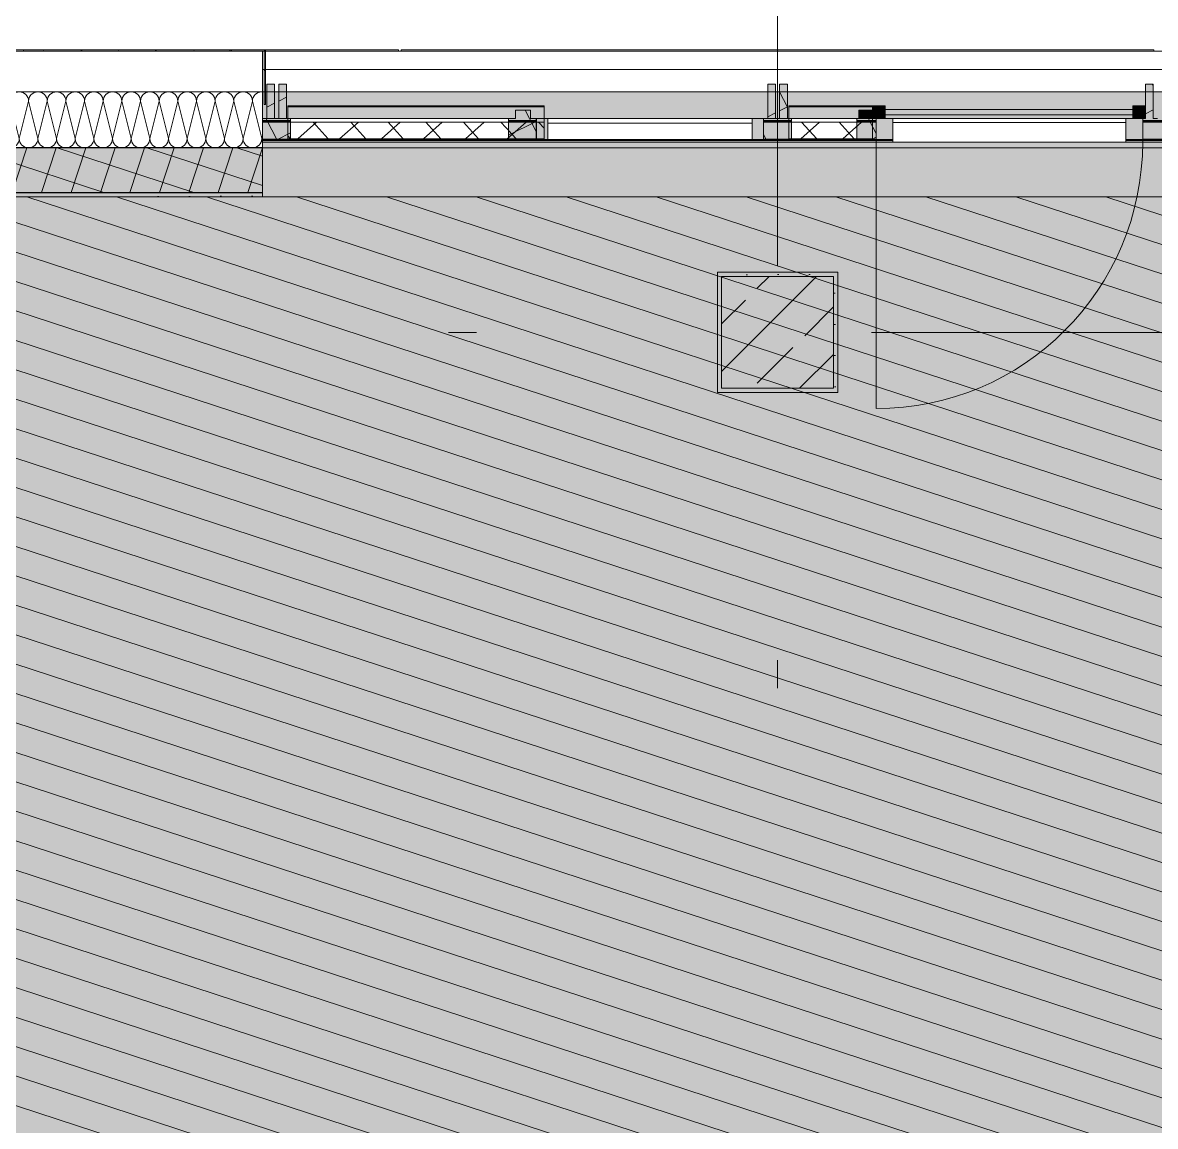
# Model space of a CAD drawing. Header units: metres. Extents: x 101 to 346, y 66 to 213.
# Drawn here: x 113.858 to 117.905, y 96.638 to 100.584 of the extents above; entities that cross this region are included whole.
import ezdxf

# ---------------------------------------------------------------- set-up
doc = ezdxf.new("R2010")
doc.units = ezdxf.units.M
doc.header["$MEASUREMENT"] = 0
for name, pattern in [('Punktlinie', [0.0035, 0, -0.0035]), ('Strichlinie', [0.004, 0.003, -0.001]), ('Strichlinie_ eng', [0.0023, 0.0015, -0.0008]), ('Strichpunktlinie', [0.006703, 0.003528, -0.001764, 0, -0.001411]), ('Wipeout_Contour', [1, 0, -1])]:
    doc.linetypes.add(name, pattern=pattern)
for name, color, linetype in [('00  Raster', 7, 'Continuous'), ('10  Fassade', 7, 'Continuous'), ('10  Fassade_Deckschraffur', 7, 'Continuous'), ('10  Fassade_Schnittschraffur', 7, 'Continuous'), ('10  Stützen', 7, 'Continuous'), ('10  Stützen_Schnittschraffur', 7, 'Continuous'), ('10  Treppen + Rampen', 7, 'Continuous'), ('10  Wand Massiv', 7, 'Continuous'), ('10  Wand Massiv_Deckschraffur', 7, 'Continuous'), ('10  Wand Massiv_Fenster', 7, 'Continuous'), ('10  Wand Massiv_Schnittschraffur', 7, 'Continuous'), ('20  Absturzsicherung', 7, 'Continuous'), ('50  NUF - Raumstempel', 7, 'Continuous'), ('Neubau_20  Boden Aufbauten', 7, 'Continuous'), ('Neubau_20  Boden Aufbauten_Deckschraffur', 7, 'Continuous')]:
    doc.layers.add(name, color=color, linetype=linetype)
pattern_1 = [(26.86749, (13.479, 22.351647), (-0.022596431, 0.044602705), [0, -0.05])]
pattern_2 = [(41.86749, (13.479, 22.35165), (-0.06674101, 0.07446904), []), (131.86749, (13.479, 22.35165), (0.07446904, 0.06674101), [])]
pattern_3 = [(26.86749, (13.479, 22.35165), (-0.05423143, 0.10704649), []), (116.86749, (13.479, 22.35165), (0.10704649, 0.05423143), [])]

# ---------------------------------------------------------------- blocks, each defined once
blk = doc.blocks.new('*X14', base_point=(96.2155, 47.274))
at = {"layer": '10  Wand Massiv_Schnittschraffur', "color": 98, "linetype": 'Continuous', "lineweight": 13, "ltscale": 1000, "true_color": 0x000100}
for p, q in [((113.679, 100.3036), (113.6457, 100.1702)), ((113.679, 100.3036), (113.7123, 100.1702)), ((113.7457, 100.3036), (113.7123, 100.1702)), ((113.7457, 100.3036), (113.779, 100.1702)), ((113.8123, 100.3036), (113.779, 100.1702)), ((113.8123, 100.3036), (113.8457, 100.1702)), ((113.879, 100.3036), (113.8457, 100.1702)), ((113.879, 100.3036), (113.9123, 100.1702)), ((113.9457, 100.3036), (113.9123, 100.1702)), ((113.9457, 100.3036), (113.979, 100.1702)), ((114.0123, 100.3036), (113.979, 100.1702)), ((114.0123, 100.3036), (114.0457, 100.1702)), ((114.079, 100.3036), (114.0457, 100.1702)), ((114.079, 100.3036), (114.1123, 100.1702)), ((114.1457, 100.3036), (114.1123, 100.1702)), ((114.1457, 100.3036), (114.179, 100.1702)), ((114.2123, 100.3036), (114.179, 100.1702)), ((114.2123, 100.3036), (114.2457, 100.1702)), ((114.279, 100.3036), (114.2457, 100.1702)), ((114.279, 100.3036), (114.3123, 100.1702)), ((114.3457, 100.3036), (114.3123, 100.1702)), ((114.3457, 100.3036), (114.379, 100.1702)), ((114.4123, 100.3036), (114.379, 100.1702)), ((114.4123, 100.3036), (114.4457, 100.1702)), ((114.479, 100.3036), (114.4457, 100.1702)), ((114.479, 100.3036), (114.5123, 100.1702)), ((114.5457, 100.3036), (114.5123, 100.1702)), ((114.5457, 100.3036), (114.579, 100.1702)), ((114.6123, 100.3036), (114.579, 100.1702)), ((114.6123, 100.3036), (114.6457, 100.1702)), ((114.679, 100.3036), (114.6457, 100.1702)), ((114.679, 100.3036), (114.7123, 100.1702)), ((113.6154, 100.2914), (113.6457, 100.1702)), ((114.7154, 100.1824), (114.7123, 100.1702))]:
    blk.add_line(p, q, dxfattribs=at)
for centre, start, end in [((113.6457, 100.3036), 90, 155.3493), ((113.6457, 100.3036), 0, 90), ((113.7123, 100.3036), 90, 180), ((113.7123, 100.3036), 0, 90), ((113.779, 100.3036), 90, 180), ((113.779, 100.3036), 0, 90), ((113.8457, 100.3036), 90, 180), ((113.8457, 100.3036), 0, 90), ((113.9123, 100.3036), 90, 180), ((113.9123, 100.3036), 0, 90), ((113.979, 100.3036), 90, 180), ((113.979, 100.3036), 0, 90), ((114.0457, 100.3036), 90, 180), ((114.0457, 100.3036), 0, 90), ((114.1123, 100.3036), 90, 180), ((114.1123, 100.3036), 0, 90), ((114.179, 100.3036), 90, 180), ((114.179, 100.3036), 0, 90), ((114.2457, 100.3036), 90, 180), ((114.2457, 100.3036), 0, 90), ((114.3123, 100.3036), 90, 180), ((114.3123, 100.3036), 0, 90), ((114.379, 100.3036), 90, 180), ((114.379, 100.3036), 0, 90), ((114.4457, 100.3036), 90, 180), ((114.4457, 100.3036), 0, 90), ((114.5123, 100.3036), 90, 180), ((114.5123, 100.3036), 0, 90), ((114.579, 100.3036), 90, 180), ((114.579, 100.3036), 0, 90), ((114.6457, 100.3036), 90, 180), ((114.6457, 100.3036), 0, 90), ((114.7123, 100.3036), 90, 180), ((114.7123, 100.3036), 84.7712, 90), ((113.6123, 100.1702), 303.316, 0), ((113.679, 100.1702), 180, 270), ((113.679, 100.1702), 270, 0), ((113.7457, 100.1702), 180, 270), ((113.7457, 100.1702), 270, 0), ((113.8123, 100.1702), 180, 270), ((113.8123, 100.1702), 270, 0), ((113.879, 100.1702), 180, 270), ((113.879, 100.1702), 270, 0), ((113.9457, 100.1702), 180, 270), ((113.9457, 100.1702), 270, 0), ((114.0123, 100.1702), 180, 270), ((114.0123, 100.1702), 270, 0), ((114.079, 100.1702), 180, 270), ((114.079, 100.1702), 270, 0), ((114.1457, 100.1702), 180, 270), ((114.1457, 100.1702), 270, 0), ((114.2123, 100.1702), 180, 270), ((114.2123, 100.1702), 270, 0), ((114.279, 100.1702), 180, 270), ((114.279, 100.1702), 270, 0), ((114.3457, 100.1702), 180, 270), ((114.3457, 100.1702), 270, 0), ((114.4123, 100.1702), 180, 270), ((114.4123, 100.1702), 270, 0), ((114.479, 100.1702), 180, 270), ((114.479, 100.1702), 270, 0), ((114.5457, 100.1702), 180, 270), ((114.5457, 100.1702), 270, 0), ((114.6123, 100.1702), 180, 270), ((114.6123, 100.1702), 270, 0), ((114.679, 100.1702), 180, 270), ((114.679, 100.1702), 270, 0), ((114.7457, 100.1702), 180, 204.6507)]:
    blk.add_arc(centre, 0.0333, start, end, dxfattribs=at)

msp = doc.modelspace()

# ---------------------------------------------------------------- hatches: boundary and pattern name
at = {"layer": '10  Stützen_Schnittschraffur', "linetype": 'Continuous', "lineweight": 0, "true_color": 0xffffff}
h = msp.add_hatch(color=7, dxfattribs=at)
h.paths.add_polyline_path([(116.3404, 99.6919), (116.3404, 99.2619), (116.7704, 99.2619), (116.7704, 99.6919)])
h.paths.add_polyline_path([(116.3554, 99.6769), (116.7554, 99.6769), (116.7554, 99.2769), (116.3554, 99.2769)], flags=0)
at = {"layer": '10  Stützen_Schnittschraffur', "linetype": 'Continuous', "lineweight": 13, "true_color": 0x000100}
h = msp.add_hatch(dxfattribs=at)
h.set_pattern_fill('Gips_0008', color=98, style=0, pattern_type=2)
h.set_pattern_definition(pattern_1)
h.paths.add_polyline_path([(116.3404, 99.6919), (116.3404, 99.2619), (116.7704, 99.2619), (116.7704, 99.6919)])
h.paths.add_polyline_path([(116.3554, 99.6769), (116.7554, 99.6769), (116.7554, 99.2769), (116.3554, 99.2769)], flags=0)
at = {"layer": '10  Stützen_Schnittschraffur', "linetype": 'Continuous', "lineweight": 0, "true_color": 0xffffff}
msp.add_hatch(color=7, dxfattribs=at).paths.add_polyline_path([(116.3554, 99.2769), (116.7554, 99.2769), (116.7554, 99.6769), (116.3554, 99.6769)])
at = {"layer": '10  Stützen_Schnittschraffur', "linetype": 'Continuous', "lineweight": 13, "true_color": 0x000100}
h = msp.add_hatch(dxfattribs=at)
h.set_pattern_fill('Beton__Stahlbeton_0008', color=98, style=0, pattern_type=2)
h.set_pattern_definition([(225, (116.35537, 99.6769), (-0.16971, 0.16971), []), (225, (116.27052, 99.76174), (-0.169706, 0.169706), [0.18, -0.06])])
h.paths.add_polyline_path([(116.3554, 99.2769), (116.7554, 99.2769), (116.7554, 99.6769), (116.3554, 99.6769)])
at = {"layer": 'Neubau_20  Boden Aufbauten_Deckschraffur', "linetype": 'Continuous', "lineweight": 18}
msp.add_hatch(color=30, dxfattribs=at).paths.add_polyline_path([(113.8304, 99.9619), (113.8304, 97.312), (113.7054, 97.312), (113.7054, 92.6999), (111.2179, 92.6999), (111.2179, 92.3919), (121.8454, 92.3919), (121.8454, 92.8169), (124.6679, 92.8169), (124.6679, 95.2768), (122.0179, 95.2768), (122.0179, 99.9621)])
h = msp.add_hatch(dxfattribs=at)
h.set_pattern_fill('Holz_Schalung_liegend__1_A9', color=6, style=0, pattern_type=2)
h.set_pattern_definition([(341.86749, (13.479, 22.35165), (0.03112157, 0.09503393), [])])
h.paths.add_polyline_path([(113.8304, 99.9619), (113.8304, 97.312), (113.7054, 97.312), (113.7054, 92.6999), (111.2179, 92.6999), (111.2179, 92.3919), (121.8454, 92.3919), (121.8454, 92.8169), (124.6679, 92.8169), (124.6679, 95.2768), (122.0179, 95.2768), (122.0179, 99.9621)])

# ---------------------------------------------------------------- linework, layer by layer
at = {"layer": '00  Raster', "color": 7, "linetype": 'Strichpunktlinie', "lineweight": 13, "ltscale": 1000}
msp.add_line((103.285, 99.4769), (159.1776, 99.4769), dxfattribs=at)
at = {"layer": '10  Stützen', "color": 7, "linetype": 'Continuous', "lineweight": 13, "ltscale": 1000, "flags": 128}
for points in [[(116.3404, 99.6919), (116.3404, 99.2619), (116.7704, 99.2619), (116.7704, 99.6919)], [(116.3554, 99.2769), (116.7554, 99.2769), (116.7554, 99.6769), (116.3554, 99.6769)]]:
    msp.add_lwpolyline(points, close=True, dxfattribs=at)
at = {"layer": 'Neubau_20  Boden Aufbauten', "color": 7, "linetype": 'Continuous', "lineweight": 13, "ltscale": 1000, "flags": 128}
msp.add_lwpolyline([(113.8304, 99.9619), (113.8304, 97.312), (113.7054, 97.312), (113.7054, 92.6999), (111.2179, 92.6999), (111.2179, 92.3919), (121.8454, 92.3919), (121.8454, 92.8169), (124.6679, 92.8169), (124.6679, 95.2768), (122.0179, 95.2768), (122.0179, 99.9621)], close=True, dxfattribs=at)

# ---------------------------------------------------------------- wipeouts: each hides what was drawn before it
at = {"color": 254, "linetype": 'Wipeout_Contour', "lineweight": 0, "ltscale": 681.280287}
msp.add_wipeout([(114.7154, 100.4829), (114.7154, 100.4169), (159.1776, 100.4169), (159.1776, 100.4829)], dxfattribs=at).dxf.layer = '10  Fassade_Deckschraffur'

# ---------------------------------------------------------------- next in the draw order: linework, layer by layer
at = {"layer": '10  Fassade', "color": 7, "linetype": 'Continuous', "lineweight": 13, "ltscale": 1000, "flags": 128}
msp.add_lwpolyline([(114.7154, 100.4829), (159.1776, 100.4829)], dxfattribs=at)

# ---------------------------------------------------------------- next in the draw order: wipeouts: each hides what was drawn before it
at = {"color": 254, "linetype": 'Wipeout_Contour', "lineweight": 0, "ltscale": 680.984599}
msp.add_wipeout([(114.7154, 100.2351), (159.1776, 100.2351), (159.1776, 100.4169), (114.7154, 100.4169)], dxfattribs=at).dxf.layer = '10  Fassade_Deckschraffur'
at = {"color": 254, "linetype": 'Wipeout_Contour', "lineweight": 0, "ltscale": 680.350618}
msp.add_wipeout([(114.7154, 100.1575), (114.7154, 99.9619), (159.1776, 99.9619), (159.1776, 100.1575)], dxfattribs=at).dxf.layer = '10  Fassade_Deckschraffur'

# ---------------------------------------------------------------- next in the draw order: hatches: boundary and pattern name
at = {"layer": '10  Fassade', "linetype": 'Continuous', "lineweight": 0, "true_color": 0xffffff}
for points in [[(114.8054, 100.2869), (114.8054, 100.2839), (115.7214, 100.2839), (115.7214, 100.2869)], [(116.5954, 100.2869), (116.5954, 100.2839), (116.8944, 100.2839), (116.8944, 100.2869)]]:
    msp.add_hatch(color=7, dxfattribs=at).paths.add_polyline_path(points)
at = {"layer": '10  Fassade_Schnittschraffur', "linetype": 'Continuous', "lineweight": 0, "true_color": 0xffffff}
msp.add_hatch(color=7, dxfattribs=at).paths.add_polyline_path([(114.7254, 100.2919), (114.7254, 100.3884), (114.7214, 100.3884), (114.7214, 100.2919)])
at = {"layer": '10  Fassade_Schnittschraffur', "linetype": 'Continuous', "lineweight": 13, "true_color": 0x000100}
h = msp.add_hatch(dxfattribs=at)
h.set_pattern_fill('Dämmung__hart_1_0008', color=98, style=0, pattern_type=2)
h.set_pattern_definition(pattern_3)
h.paths.add_polyline_path([(114.7254, 100.2919), (114.7254, 100.3884), (114.7214, 100.3884), (114.7214, 100.2919)])
at = {"layer": '10  Wand Massiv_Schnittschraffur', "linetype": 'Continuous', "lineweight": 0, "true_color": 0xffffff}
for points in [[(114.7154, 100.1369), (113.6367, 100.1369), (113.8138, 99.9769), (114.7154, 99.9769)], [(113.8304, 99.9619), (114.7154, 99.9619), (114.7154, 99.9769), (113.8304, 99.9769)]]:
    msp.add_hatch(color=7, dxfattribs=at).paths.add_polyline_path(points)
at = {"layer": '10  Wand Massiv_Schnittschraffur', "linetype": 'Continuous', "lineweight": 13, "true_color": 0x000100}
h = msp.add_hatch(dxfattribs=at)
h.set_pattern_fill('Beton__Fertigteil_0008', color=98, style=0, pattern_type=2)
h.set_pattern_definition([(341.86749, (13.479, 22.35165), (0.03112157, 0.09503393), []), (71.86749, (13.479, 22.35165), (-0.09503393, 0.03112157), [])])
h.paths.add_polyline_path([(114.7154, 100.1369), (113.6367, 100.1369), (113.8138, 99.9769), (114.7154, 99.9769)])
h = msp.add_hatch(dxfattribs=at)
h.set_pattern_fill('Gips_0008', color=98, style=0, pattern_type=2)
h.set_pattern_definition(pattern_1)
h.paths.add_polyline_path([(113.8304, 99.9619), (114.7154, 99.9619), (114.7154, 99.9769), (113.8304, 99.9769)])

# ---------------------------------------------------------------- next in the draw order: linework, layer by layer
at = {"layer": '10  Fassade', "color": 7, "linetype": 'Continuous', "lineweight": 13, "ltscale": 1000}
for p, q in [((114.7214, 100.2919), (114.7214, 100.3884)), ((114.7254, 100.3884), (114.7254, 100.2919)), ((114.7579, 100.3644), (114.7304, 100.3644)), ((114.8004, 100.3644), (114.7729, 100.3644)), ((116.5479, 100.3644), (116.5204, 100.3644)), ((116.5904, 100.3644), (116.5629, 100.3644)), ((117.8979, 100.3644), (117.8704, 100.3644)), ((114.7254, 100.2919), (114.7214, 100.2919)), ((115.6724, 100.2719), (115.6184, 100.2719)), ((116.8944, 100.2719), (116.8464, 100.2719))]:
    msp.add_line(p, q, dxfattribs=at)
at = {"layer": '10  Fassade', "color": 7, "linetype": 'Strichpunktlinie', "lineweight": 13, "ltscale": 1000}
msp.add_line((114.7154, 100.1369), (159.1776, 100.1369), dxfattribs=at)
at = {"layer": '10  Fassade', "color": 7, "linetype": 'Continuous', "lineweight": 13, "ltscale": 1000, "flags": 128}
for points in [[(114.7154, 100.4829), (114.7154, 100.4169)], [(114.7154, 100.4169), (159.1776, 100.4169)], [(114.7154, 99.9619), (159.1776, 99.9619)]]:
    msp.add_lwpolyline(points, dxfattribs=at)
at = {"layer": '10  Fassade', "color": 7, "linetype": 'Strichlinie_ eng', "lineweight": 13, "ltscale": 1000, "flags": 128}
for points in [[(114.7304, 100.3644), (114.7579, 100.3644)], [(114.7729, 100.3644), (114.8004, 100.3644)], [(116.5204, 100.3644), (116.5479, 100.3644)], [(116.5629, 100.3644), (116.5904, 100.3644)], [(117.8704, 100.3644), (117.8979, 100.3644)], [(115.6184, 100.2719), (115.6724, 100.2719)], [(116.8464, 100.2719), (116.8944, 100.2719)]]:
    msp.add_lwpolyline(points, dxfattribs=at)
at = {"layer": '10  Fassade', "color": 7, "linetype": 'Strichlinie', "lineweight": 18, "ltscale": 1000, "flags": 128}
msp.add_lwpolyline([(114.7254, 100.2919), (114.7214, 100.2919)], dxfattribs=at)
at = {"layer": '10  Fassade', "color": 7, "linetype": 'Continuous', "lineweight": 13, "ltscale": 1000, "flags": 128}
for points in [[(114.8054, 100.2869), (115.7214, 100.2869), (115.7214, 100.2839), (114.8054, 100.2839)], [(116.5954, 100.2869), (116.8944, 100.2869), (116.8944, 100.2839), (116.5954, 100.2839)]]:
    msp.add_lwpolyline(points, close=True, dxfattribs=at)
at = {"layer": '10  Wand Massiv', "color": 7, "linetype": 'Continuous', "lineweight": 13, "ltscale": 1000}
for p, q in [((114.7154, 100.3369), (114.7154, 100.2669)), ((114.7154, 100.1369), (114.7154, 99.9769)), ((114.7154, 99.9769), (114.7154, 99.9619))]:
    msp.add_line(p, q, dxfattribs=at)
at = {"layer": '10  Wand Massiv', "color": 7, "linetype": 'Continuous', "lineweight": 25, "ltscale": 1000}
for p, q in [((114.7154, 100.1369), (113.6367, 100.1369)), ((113.8154, 99.9769), (114.7154, 99.9769))]:
    msp.add_line(p, q, dxfattribs=at)
at = {"layer": '10  Wand Massiv', "color": 7, "linetype": 'Continuous', "lineweight": 13, "ltscale": 1000, "flags": 128}
for points in [[(114.7154, 100.3369), (113.4154, 100.3369)], [(114.7154, 100.1369), (114.7154, 99.9769)], [(113.8304, 99.9619), (114.7154, 99.9619)]]:
    msp.add_lwpolyline(points, dxfattribs=at)
at = {"layer": '10  Wand Massiv_Fenster', "color": 7, "linetype": 'Continuous', "lineweight": 13, "ltscale": 1000}
for p, q in [((159.1776, 100.3369), (114.7154, 100.3369)), ((114.7154, 100.3369), (114.7154, 100.2669)), ((114.7154, 100.1369), (114.7154, 99.9769)), ((114.7154, 99.9769), (114.7154, 99.9619)), ((159.1776, 99.9619), (114.7154, 99.9619))]:
    msp.add_line(p, q, dxfattribs=at)
at = {"layer": '50  NUF - Raumstempel', "color": 7, "linetype": 'Punktlinie', "lineweight": 13, "ltscale": 1000, "flags": 128}
msp.add_lwpolyline([(104.6804, 84.956), (104.6804, 97.469), (113.7904, 97.469), (113.7904, 99.9619), (127.3054, 99.9619), (127.3054, 99.6919), (127.1404, 99.6919), (127.1404, 99.2619), (127.3054, 99.2619), (127.3054, 93.4069), (127.1404, 93.4069), (127.1404, 92.9769), (127.3054, 92.9769), (127.3054, 92.7919), (121.8704, 92.7919), (121.8704, 88.5569), (120.5754, 88.5569), (120.5754, 85.1919), (117.9804, 85.1919), (117.9804, 84.956)], close=True, dxfattribs=at)

# ---------------------------------------------------------------- next in the draw order: wipeouts: each hides what was drawn before it
at = {"color": 254, "linetype": 'Wipeout_Contour', "lineweight": 0, "ltscale": 680.764924}
msp.add_wipeout([(114.7154, 100.2351), (114.7154, 100.2321), (159.1776, 100.2321), (159.1776, 100.2351)], dxfattribs=at).dxf.layer = '10  Fassade_Deckschraffur'

# ---------------------------------------------------------------- next in the draw order: wipeouts: each hides what was drawn before it
at = {"color": 254, "linetype": 'Wipeout_Contour', "lineweight": 0, "ltscale": 607.42908}
msp.add_wipeout([(115.2004, 100.4829), (115.2004, 100.4869), (112.5104, 100.4869), (112.5104, 100.4829)], dxfattribs=at).dxf.layer = '10  Fassade_Deckschraffur'
at = {"color": 254, "linetype": 'Wipeout_Contour', "lineweight": 0, "ltscale": 680.680996}
msp.add_wipeout([(114.7154, 100.2289), (114.7154, 100.1679), (159.1776, 100.1679), (159.1776, 100.2289)], dxfattribs=at).dxf.layer = '10  Fassade_Deckschraffur'

# ---------------------------------------------------------------- next in the draw order: hatches: boundary and pattern name
at = {"layer": '10  Fassade_Schnittschraffur', "linetype": 'Continuous', "lineweight": 0, "true_color": 0xffffff}
for points in [[(114.2919, 100.4869), (113.8604, 100.4869), (113.8604, 100.4829), (114.2919, 100.4829)], [(114.7254, 100.4869), (114.2919, 100.4869), (114.2919, 100.4829), (114.7214, 100.4829)], [(114.7254, 100.3884), (114.7254, 100.4869), (114.7214, 100.4829), (114.7214, 100.3884)], [(114.7304, 100.3644), (114.7304, 100.2419), (114.7579, 100.2419), (114.7579, 100.3644)], [(115.6724, 100.2719), (115.6184, 100.2719), (115.6184, 100.2419), (115.6724, 100.2419)]]:
    msp.add_hatch(color=7, dxfattribs=at).paths.add_polyline_path(points)
at = {"layer": '10  Fassade_Schnittschraffur', "linetype": 'Continuous', "lineweight": 13, "true_color": 0x000100}
h = msp.add_hatch(dxfattribs=at)
h.set_pattern_fill('Dämmung__hart_1_0008', color=98, style=0, pattern_type=2)
h.set_pattern_definition(pattern_3)
h.paths.add_polyline_path([(114.2919, 100.4869), (113.8604, 100.4869), (113.8604, 100.4829), (114.2919, 100.4829)])
h = msp.add_hatch(dxfattribs=at)
h.set_pattern_fill('Dämmung__hart_1_0008', color=98, style=0, pattern_type=2)
h.set_pattern_definition(pattern_3)
h.paths.add_polyline_path([(114.7254, 100.4869), (114.2919, 100.4869), (114.2919, 100.4829), (114.7214, 100.4829)])
h = msp.add_hatch(dxfattribs=at)
h.set_pattern_fill('Dämmung__hart_1_0008', color=98, style=0, pattern_type=2)
h.set_pattern_definition(pattern_3)
h.paths.add_polyline_path([(114.7254, 100.3884), (114.7254, 100.4869), (114.7214, 100.4829), (114.7214, 100.3884)])
h = msp.add_hatch(dxfattribs=at)
h.set_pattern_fill('Dämmung__hart_1_0008', color=98, style=0, pattern_type=2)
h.set_pattern_definition(pattern_3)
h.paths.add_polyline_path([(114.7304, 100.3644), (114.7304, 100.2419), (114.7579, 100.2419), (114.7579, 100.3644)])
h = msp.add_hatch(dxfattribs=at)
h.set_pattern_fill('Dämmung__hart_1_0008', color=98, style=0, pattern_type=2)
h.set_pattern_definition(pattern_3)
h.paths.add_polyline_path([(115.6724, 100.2719), (115.6184, 100.2719), (115.6184, 100.2419), (115.6724, 100.2419)])

# ---------------------------------------------------------------- next in the draw order: linework, layer by layer
at = {"layer": '10  Fassade', "color": 7, "linetype": 'Continuous', "lineweight": 13, "ltscale": 1000}
for p, q in [((113.8604, 100.4829), (113.8604, 100.4869)), ((113.8604, 100.4869), (114.2919, 100.4869)), ((114.2919, 100.4829), (113.8604, 100.4829)), ((114.2919, 100.4869), (114.7254, 100.4869)), ((114.7214, 100.4829), (114.2919, 100.4829)), ((114.7214, 100.3884), (114.7214, 100.4829)), ((114.7254, 100.4869), (114.7254, 100.3884)), ((114.7304, 100.3644), (114.7304, 100.2419)), ((114.7579, 100.3644), (114.7579, 100.2419)), ((114.7729, 100.3644), (114.7729, 100.2419)), ((116.5479, 100.3644), (116.5479, 100.2419)), ((116.5629, 100.3644), (116.5629, 100.2419)), ((117.8979, 100.3644), (117.8979, 100.2419)), ((115.6184, 100.2719), (115.6184, 100.2419)), ((115.6724, 100.2719), (115.6724, 100.2419)), ((114.7304, 100.2419), (114.7154, 100.2419)), ((114.7729, 100.2419), (114.7579, 100.2419)), ((116.5629, 100.2419), (116.5479, 100.2419))]:
    msp.add_line(p, q, dxfattribs=at)
at = {"layer": '10  Fassade', "color": 7, "linetype": 'Strichlinie', "lineweight": 18, "ltscale": 1000, "flags": 128}
for points in [[(114.7254, 100.4869), (113.2654, 100.4869)], [(114.7214, 100.4829), (113.2694, 100.4829)], [(114.7254, 100.4869), (114.7214, 100.4829)], [(114.7214, 100.4829), (114.7254, 100.4869)], [(114.7214, 100.2919), (114.7214, 100.4829)], [(114.7254, 100.2919), (114.7254, 100.4869)]]:
    msp.add_lwpolyline(points, dxfattribs=at)
at = {"layer": '10  Fassade', "color": 7, "linetype": 'Continuous', "lineweight": 13, "ltscale": 1000, "flags": 128}
for points in [[(114.7154, 100.4169), (114.7154, 100.2351)], [(114.7154, 100.2351), (114.7154, 100.2321)], [(114.7154, 100.2351), (159.1776, 100.2351)], [(114.7154, 100.2321), (159.1776, 100.2321)], [(114.7154, 100.2289), (159.1776, 100.2289)], [(117.9129, 100.2419), (117.9054, 100.2419), (117.8979, 100.2419)]]:
    msp.add_lwpolyline(points, dxfattribs=at)
at = {"layer": '10  Fassade', "color": 7, "linetype": 'Strichlinie_ eng', "lineweight": 13, "ltscale": 1000, "flags": 128}
for points in [[(114.7304, 100.2419), (114.7304, 100.3644)], [(114.7579, 100.3644), (114.7579, 100.2419)], [(114.7729, 100.2419), (114.7729, 100.3644)], [(114.8004, 100.3644), (114.8004, 100.2419)], [(116.5204, 100.2419), (116.5204, 100.3644)], [(116.5479, 100.3644), (116.5479, 100.2419)], [(116.5629, 100.2419), (116.5629, 100.3644)], [(116.5904, 100.3644), (116.5904, 100.2419)], [(117.8704, 100.2419), (117.8704, 100.3644)], [(117.8979, 100.3644), (117.8979, 100.2419)], [(115.6184, 100.2419), (115.6184, 100.2719)], [(115.6724, 100.2719), (115.6724, 100.2419)], [(116.8464, 100.2419), (116.8464, 100.2719)], [(116.8944, 100.2719), (116.8944, 100.2419)], [(159.1776, 100.2419), (158.8434, 100.2419), (158.4054, 100.2419), (157.3729, 100.2419), (157.0554, 100.2419), (156.1434, 100.2419), (155.7054, 100.2419), (154.6729, 100.2419), (154.3554, 100.2419), (153.4434, 100.2419), (153.0054, 100.2419), (151.9729, 100.2419), (151.6554, 100.2419), (150.7434, 100.2419), (150.3054, 100.2419), (149.2729, 100.2419), (148.9554, 100.2419), (148.0434, 100.2419), (147.6054, 100.2419), (146.5729, 100.2419), (146.2554, 100.2419), (145.3434, 100.2419), (144.9054, 100.2419), (143.8729, 100.2419), (143.5554, 100.2419), (142.6434, 100.2419), (142.2054, 100.2419), (141.1729, 100.2419), (140.8554, 100.2419), (139.9434, 100.2419), (139.5054, 100.2419), (138.4729, 100.2419), (138.1554, 100.2419), (137.2434, 100.2419), (136.8054, 100.2419), (135.7729, 100.2419), (135.4554, 100.2419), (134.5434, 100.2419), (134.1054, 100.2419), (133.0729, 100.2419), (132.7554, 100.2419), (131.8434, 100.2419), (131.4054, 100.2419), (130.3729, 100.2419), (130.0554, 100.2419), (129.1434, 100.2419), (128.7054, 100.2419), (127.6729, 100.2419), (127.3554, 100.2419), (126.4434, 100.2419), (126.0054, 100.2419), (124.9729, 100.2419), (124.6554, 100.2419), (123.7434, 100.2419), (123.3054, 100.2419), (122.2729, 100.2419), (121.9554, 100.2419), (121.0434, 100.2419), (120.6054, 100.2419), (119.5729, 100.2419), (119.2554, 100.2419), (118.3434, 100.2419), (117.9054, 100.2419), (116.8729, 100.2419), (116.5554, 100.2419), (115.6434, 100.2419), (114.7154, 100.2419)]]:
    msp.add_lwpolyline(points, dxfattribs=at)

# ---------------------------------------------------------------- next in the draw order: wipeouts: each hides what was drawn before it
at = {"color": 254, "linetype": 'Wipeout_Contour', "lineweight": 0, "ltscale": 615.56765}
msp.add_wipeout([(117.9004, 100.4829), (117.9004, 100.4869), (115.2104, 100.4869), (115.2104, 100.4829)], dxfattribs=at).dxf.layer = '10  Fassade_Deckschraffur'
at = {"color": 254, "linetype": 'Wipeout_Contour', "lineweight": 0, "ltscale": 680.602576}
msp.add_wipeout([(114.7154, 100.1629), (159.1776, 100.1629), (159.1776, 100.1679), (114.7154, 100.1679)], dxfattribs=at).dxf.layer = '10  Fassade_Deckschraffur'

# ---------------------------------------------------------------- next in the draw order: linework, layer by layer
at = {"layer": '10  Fassade', "color": 7, "linetype": 'Continuous', "lineweight": 18, "ltscale": 1000, "flags": 128}
for points in [[(112.5104, 100.4869), (115.2004, 100.4869)], [(112.5104, 100.4829), (115.2004, 100.4829)], [(115.2004, 100.4869), (115.2004, 100.4829)], [(115.2104, 100.4869), (117.9004, 100.4869)], [(115.2104, 100.4869), (115.2104, 100.4829)], [(115.2104, 100.4829), (117.9004, 100.4829)], [(117.9004, 100.4869), (117.9004, 100.4829)]]:
    msp.add_lwpolyline(points, dxfattribs=at)

# ---------------------------------------------------------------- next in the draw order: wipeouts: each hides what was drawn before it
at = {"color": 254, "linetype": 'Wipeout_Contour', "lineweight": 0, "ltscale": 680.590195}
msp.add_wipeout([(114.7154, 100.1629), (114.7154, 100.1575), (159.1776, 100.1575), (159.1776, 100.1629)], dxfattribs=at).dxf.layer = '10  Fassade_Deckschraffur'

# ---------------------------------------------------------------- next in the draw order: hatches: boundary and pattern name
at = {"layer": '10  Wand Massiv_Deckschraffur', "linetype": 'Continuous', "lineweight": 0, "true_color": 0xffffff}
msp.add_hatch(color=7, dxfattribs=at).paths.add_polyline_path([(114.7154, 99.9619), (159.1776, 99.9619), (159.1776, 100.3369), (114.7154, 100.3369)])

# ---------------------------------------------------------------- next in the draw order: linework, layer by layer
at = {"layer": '00  Raster', "color": 7, "linetype": 'Strichpunktlinie', "lineweight": 13, "ltscale": 1000}
msp.add_line((116.5554, 79.3072), (116.5554, 102.9769), dxfattribs=at)
at = {"layer": '10  Fassade', "color": 7, "linetype": 'Continuous', "lineweight": 13, "ltscale": 1000}
msp.add_line((114.7154, 100.2419), (114.7154, 100.1669), dxfattribs=at)
at = {"layer": '10  Fassade', "color": 7, "linetype": 'Strichlinie_ eng', "lineweight": 13, "ltscale": 1000, "flags": 128}
for points in [[(114.7154, 100.1669), (114.7154, 100.2419)], [(159.1776, 100.1669), (158.8434, 100.1669), (158.4054, 100.1669), (157.3729, 100.1669), (157.0554, 100.1669), (156.1434, 100.1669), (155.7054, 100.1669), (154.6729, 100.1669), (154.3554, 100.1669), (153.4434, 100.1669), (153.0054, 100.1669), (151.9729, 100.1669), (151.6554, 100.1669), (150.7434, 100.1669), (150.3054, 100.1669), (149.2729, 100.1669), (148.9554, 100.1669), (148.0434, 100.1669), (147.6054, 100.1669), (146.5729, 100.1669), (146.2554, 100.1669), (145.3434, 100.1669), (144.9054, 100.1669), (143.8729, 100.1669), (143.5554, 100.1669), (142.6434, 100.1669), (142.2054, 100.1669), (141.1729, 100.1669), (140.8554, 100.1669), (139.9434, 100.1669), (139.5054, 100.1669), (138.4729, 100.1669), (138.1554, 100.1669), (137.2434, 100.1669), (136.8054, 100.1669), (135.7729, 100.1669), (135.4554, 100.1669), (134.5434, 100.1669), (134.1054, 100.1669), (133.0729, 100.1669), (132.7554, 100.1669), (131.8434, 100.1669), (131.4054, 100.1669), (130.3729, 100.1669), (130.0554, 100.1669), (129.1434, 100.1669), (128.7054, 100.1669), (127.6729, 100.1669), (127.3554, 100.1669), (126.4434, 100.1669), (126.0054, 100.1669), (124.9729, 100.1669), (124.6554, 100.1669), (123.7434, 100.1669), (123.3054, 100.1669), (122.2729, 100.1669), (121.9554, 100.1669), (121.0434, 100.1669), (120.6054, 100.1669), (119.5729, 100.1669), (119.2554, 100.1669), (118.3434, 100.1669), (117.9054, 100.1669), (116.8729, 100.1669), (116.5554, 100.1669), (115.6434, 100.1669), (114.7154, 100.1669)]]:
    msp.add_lwpolyline(points, dxfattribs=at)
at = {"layer": '10  Fassade', "color": 7, "linetype": 'Continuous', "lineweight": 13, "ltscale": 1000, "flags": 128}
for points in [[(114.7154, 100.2289), (114.7154, 100.1679)], [(114.7154, 100.1679), (159.1776, 100.1679)], [(114.7154, 100.1679), (114.7154, 100.1629)], [(114.7154, 100.1629), (159.1776, 100.1629)], [(114.7154, 100.1629), (114.7154, 100.1575)], [(114.7154, 100.1575), (159.1776, 100.1575)], [(114.7154, 100.1575), (114.7154, 99.9619)]]:
    msp.add_lwpolyline(points, dxfattribs=at)
at = {"layer": '10  Wand Massiv', "color": 7, "linetype": 'Continuous', "lineweight": 13, "ltscale": 1000}
msp.add_line((114.7154, 100.2669), (114.7154, 100.1369), dxfattribs=at)
at = {"layer": '10  Wand Massiv_Fenster', "color": 7, "linetype": 'Continuous', "lineweight": 13, "ltscale": 1000}
msp.add_line((114.7154, 100.2669), (114.7154, 100.1369), dxfattribs=at)

# ---------------------------------------------------------------- next in the draw order: block references
at = {"layer": '10  Treppen + Rampen', "color": 7, "linetype": 'Continuous', "lineweight": 13, "ltscale": 1000}
msp.add_blockref('*X14', (96.2155, 47.274), dxfattribs=at)

# ---------------------------------------------------------------- next in the draw order: wipeouts: each hides what was drawn before it
at = {"color": 254, "linetype": 'Wipeout_Contour', "lineweight": 0, "ltscale": 610.744746}
msp.add_wipeout([(114.8154, 100.2419), (114.8154, 100.1669), (115.5934, 100.1669), (115.5934, 100.2419)], dxfattribs=at).dxf.layer = '10  Fassade_Deckschraffur'
at = {"color": 254, "linetype": 'Wipeout_Contour', "lineweight": 0, "ltscale": 613.450379}
msp.add_wipeout([(115.6934, 100.2419), (115.6934, 100.1669), (116.5054, 100.1669), (116.5054, 100.2419)], dxfattribs=at).dxf.layer = '10  Fassade_Deckschraffur'
at = {"color": 254, "linetype": 'Wipeout_Contour', "lineweight": 0, "ltscale": 615.338545}
msp.add_wipeout([(116.6054, 100.2419), (116.6054, 100.1669), (116.8384, 100.1669), (116.8384, 100.2419)], dxfattribs=at).dxf.layer = '10  Fassade_Deckschraffur'
at = {"color": 254, "linetype": 'Wipeout_Contour', "lineweight": 0, "ltscale": 617.348985}
msp.add_wipeout([(116.9074, 100.2419), (116.9074, 100.1669), (117.8604, 100.1669), (117.8604, 100.2419)], dxfattribs=at).dxf.layer = '10  Fassade_Deckschraffur'

# ---------------------------------------------------------------- next in the draw order: hatches: boundary and pattern name
at = {"layer": '10  Fassade', "linetype": 'Continuous', "lineweight": 13, "true_color": 0x000100}
h = msp.add_hatch(dxfattribs=at)
h.set_pattern_fill('Dämmung__hart_2_0008', color=98, style=0, pattern_type=2)
h.set_pattern_definition(pattern_2)
h.paths.add_polyline_path([(116.5954, 100.2289), (116.5954, 100.1689), (116.8944, 100.1689), (116.8944, 100.2289)])
at = {"layer": '10  Fassade', "linetype": 'Continuous', "lineweight": 0, "true_color": 0xffffff}
msp.add_hatch(color=7, dxfattribs=at).paths.add_polyline_path([(116.5954, 100.1689), (116.5954, 100.1669), (116.8944, 100.1669), (116.8944, 100.1689)])
at = {"layer": '10  Fassade_Schnittschraffur', "linetype": 'Continuous', "lineweight": 0, "true_color": 0xffffff}
for points in [[(114.8004, 100.3644), (114.7729, 100.3644), (114.7729, 100.2419), (114.8004, 100.2419)], [(116.5204, 100.3644), (116.5204, 100.2419), (116.5479, 100.2419), (116.5479, 100.3644)], [(116.5904, 100.3644), (116.5629, 100.3644), (116.5629, 100.2419), (116.5904, 100.2419)], [(117.8704, 100.3644), (117.8704, 100.2419), (117.8979, 100.2419), (117.8979, 100.3644)], [(116.8944, 100.2419), (116.8944, 100.2719), (116.8464, 100.2719), (116.8464, 100.2419)], [(114.7154, 100.2419), (114.7154, 100.1669), (114.8154, 100.1669), (114.8154, 100.2419), (114.8004, 100.2419), (114.7729, 100.2419), (114.7579, 100.2419), (114.7304, 100.2419)], [(115.6934, 100.2419), (115.6724, 100.2419), (115.6184, 100.2419), (115.5934, 100.2419), (115.5934, 100.1669), (115.6934, 100.1669)], [(115.6934, 100.2419), (115.6934, 100.1669), (115.6936, 100.2419)], [(116.5052, 100.2419), (116.5052, 100.1669), (116.5054, 100.2419)], [(116.6054, 100.2419), (116.5904, 100.2419), (116.5629, 100.2419), (116.5479, 100.2419), (116.5204, 100.2419), (116.5054, 100.2419), (116.5054, 100.1669), (116.6054, 100.1669)], [(116.9074, 100.2419), (116.8944, 100.2419), (116.8464, 100.2419), (116.8384, 100.2419), (116.8384, 100.1669), (116.9074, 100.1669)], [(116.9074, 100.2419), (116.9074, 100.1669), (116.9076, 100.2419)], [(117.8602, 100.2419), (117.8602, 100.1669), (117.8604, 100.2419)], [(117.9129, 100.2419), (117.9054, 100.2419), (117.8979, 100.2419), (117.8704, 100.2419), (117.8604, 100.2419), (117.8604, 100.1669), (117.9554, 100.1669), (117.9554, 100.2419)]]:
    msp.add_hatch(color=7, dxfattribs=at).paths.add_polyline_path(points)
at = {"layer": '10  Fassade_Schnittschraffur', "linetype": 'Continuous', "lineweight": 13, "true_color": 0x000100}
h = msp.add_hatch(dxfattribs=at)
h.set_pattern_fill('Dämmung__hart_1_0008', color=98, style=0, pattern_type=2)
h.set_pattern_definition(pattern_3)
h.paths.add_polyline_path([(114.8004, 100.3644), (114.7729, 100.3644), (114.7729, 100.2419), (114.8004, 100.2419)])
h = msp.add_hatch(dxfattribs=at)
h.set_pattern_fill('Dämmung__hart_1_0008', color=98, style=0, pattern_type=2)
h.set_pattern_definition(pattern_3)
h.paths.add_polyline_path([(116.5204, 100.3644), (116.5204, 100.2419), (116.5479, 100.2419), (116.5479, 100.3644)])
h = msp.add_hatch(dxfattribs=at)
h.set_pattern_fill('Dämmung__hart_1_0008', color=98, style=0, pattern_type=2)
h.set_pattern_definition(pattern_3)
h.paths.add_polyline_path([(116.5904, 100.3644), (116.5629, 100.3644), (116.5629, 100.2419), (116.5904, 100.2419)])
h = msp.add_hatch(dxfattribs=at)
h.set_pattern_fill('Dämmung__hart_1_0008', color=98, style=0, pattern_type=2)
h.set_pattern_definition(pattern_3)
h.paths.add_polyline_path([(117.8704, 100.3644), (117.8704, 100.2419), (117.8979, 100.2419), (117.8979, 100.3644)])
h = msp.add_hatch(dxfattribs=at)
h.set_pattern_fill('Dämmung__hart_1_0008', color=98, style=0, pattern_type=2)
h.set_pattern_definition(pattern_3)
h.paths.add_polyline_path([(116.8944, 100.2419), (116.8944, 100.2719), (116.8464, 100.2719), (116.8464, 100.2419)])
h = msp.add_hatch(dxfattribs=at)
h.set_pattern_fill('Dämmung__hart_1_0008', color=98, style=0, pattern_type=2)
h.set_pattern_definition(pattern_3)
h.paths.add_polyline_path([(114.7154, 100.2419), (114.7154, 100.1669), (114.8154, 100.1669), (114.8154, 100.2419), (114.8004, 100.2419), (114.7729, 100.2419), (114.7579, 100.2419), (114.7304, 100.2419)])
h = msp.add_hatch(dxfattribs=at)
h.set_pattern_fill('Dämmung__hart_1_0008', color=98, style=0, pattern_type=2)
h.set_pattern_definition(pattern_3)
h.paths.add_polyline_path([(115.6934, 100.2419), (115.6724, 100.2419), (115.6184, 100.2419), (115.5934, 100.2419), (115.5934, 100.1669), (115.6934, 100.1669)])
h = msp.add_hatch(dxfattribs=at)
h.set_pattern_fill('Dämmung__hart_1_0008', color=98, style=0, pattern_type=2)
h.set_pattern_definition(pattern_3)
h.paths.add_polyline_path([(116.6054, 100.2419), (116.5904, 100.2419), (116.5629, 100.2419), (116.5479, 100.2419), (116.5204, 100.2419), (116.5054, 100.2419), (116.5054, 100.1669), (116.6054, 100.1669)])
h = msp.add_hatch(dxfattribs=at)
h.set_pattern_fill('Dämmung__hart_1_0008', color=98, style=0, pattern_type=2)
h.set_pattern_definition(pattern_3)
h.paths.add_polyline_path([(116.9074, 100.2419), (116.8944, 100.2419), (116.8464, 100.2419), (116.8384, 100.2419), (116.8384, 100.1669), (116.9074, 100.1669)])
h = msp.add_hatch(dxfattribs=at)
h.set_pattern_fill('Dämmung__hart_1_0008', color=98, style=0, pattern_type=2)
h.set_pattern_definition(pattern_3)
h.paths.add_polyline_path([(117.9129, 100.2419), (117.9054, 100.2419), (117.8979, 100.2419), (117.8704, 100.2419), (117.8604, 100.2419), (117.8604, 100.1669), (117.9554, 100.1669), (117.9554, 100.2419)])
at = {"layer": '20  Absturzsicherung', "linetype": 'Continuous', "lineweight": 0, "true_color": 0xffffff}
for points in [[(116.8944, 100.2869), (116.8944, 100.2419), (116.9394, 100.2419), (116.9394, 100.2869)], [(117.8254, 100.2869), (117.8254, 100.2419), (117.8704, 100.2419), (117.8704, 100.2869)]]:
    msp.add_hatch(color=7, dxfattribs=at).paths.add_polyline_path(points)

# ---------------------------------------------------------------- next in the draw order: linework, layer by layer
at = {"layer": '10  Fassade', "color": 7, "linetype": 'Continuous', "lineweight": 13, "ltscale": 1000}
for p, q in [((114.8004, 100.3644), (114.8004, 100.2419)), ((116.5204, 100.3644), (116.5204, 100.2419)), ((116.5904, 100.3644), (116.5904, 100.2419)), ((117.8704, 100.3644), (117.8704, 100.2419)), ((116.8464, 100.2719), (116.8464, 100.2419)), ((116.8944, 100.2719), (116.8944, 100.2419)), ((114.8154, 100.2419), (114.8004, 100.2419)), ((114.8154, 100.2419), (114.8154, 100.1669)), ((115.5934, 100.2419), (115.5934, 100.1669)), ((115.6184, 100.2419), (115.5934, 100.2419)), ((115.6934, 100.2419), (115.6724, 100.2419)), ((115.6934, 100.2419), (115.6934, 100.1669)), ((116.5204, 100.2419), (116.5054, 100.2419)), ((116.5054, 100.2419), (116.5054, 100.1669)), ((116.6054, 100.2419), (116.5904, 100.2419)), ((116.6054, 100.2419), (116.6054, 100.1669)), ((116.8464, 100.2419), (116.8384, 100.2419)), ((116.8384, 100.2419), (116.8384, 100.1669)), ((116.9074, 100.2419), (116.8944, 100.2419)), ((116.9074, 100.2419), (116.9074, 100.1669)), ((117.8704, 100.2419), (117.8604, 100.2419)), ((117.8604, 100.2419), (117.8604, 100.1669)), ((114.8154, 100.1669), (114.7154, 100.1669)), ((115.6934, 100.1669), (115.5934, 100.1669)), ((116.6054, 100.1669), (116.5054, 100.1669)), ((116.9074, 100.1669), (116.8384, 100.1669)), ((116.9076, 100.1569), (116.9076, 99.2043)), ((117.9554, 100.1669), (117.8604, 100.1669))]:
    msp.add_line(p, q, dxfattribs=at)
at = {"layer": '10  Fassade', "color": 7, "linetype": 'Continuous', "lineweight": 13, "ltscale": 1000, "flags": 128}
for points in [[(116.5954, 100.2839), (116.8944, 100.2839), (116.8944, 100.2289), (116.5954, 100.2289)], [(115.6934, 100.1669), (115.6936, 100.2419)], [(116.5054, 100.2419), (116.5052, 100.1669)], [(116.5954, 100.2289), (116.8944, 100.2289), (116.8944, 100.1689), (116.5954, 100.1689)], [(116.9074, 100.1669), (116.9076, 100.2419)], [(117.8604, 100.2419), (117.8602, 100.1669)], [(116.5954, 100.1689), (116.8944, 100.1689), (116.8944, 100.1669), (116.5954, 100.1669)]]:
    msp.add_lwpolyline(points, close=True, dxfattribs=at)
for points in [[(115.5934, 100.2419), (114.8154, 100.2419)], [(116.5054, 100.2419), (115.6934, 100.2419)], [(116.8384, 100.2419), (116.6054, 100.2419)], [(117.8604, 100.2419), (116.9074, 100.2419)], [(115.5934, 100.1669), (114.8154, 100.1669)], [(116.5054, 100.1669), (115.6934, 100.1669)], [(116.8384, 100.1669), (116.6054, 100.1669)], [(117.8604, 100.1669), (116.9074, 100.1669)]]:
    msp.add_lwpolyline(points, dxfattribs=at)
at = {"layer": '20  Absturzsicherung', "color": 7, "linetype": 'Continuous', "lineweight": 18, "ltscale": 1000, "flags": 128}
for points in [[(116.8944, 100.2869), (116.8944, 100.2419), (116.9394, 100.2419), (116.9394, 100.2869)], [(117.8254, 100.2869), (117.8254, 100.2419), (117.8704, 100.2419), (117.8704, 100.2869)]]:
    msp.add_lwpolyline(points, close=True, dxfattribs=at)

# ---------------------------------------------------------------- next in the draw order: wipeouts: each hides what was drawn before it
at = {"color": 254, "linetype": 'Wipeout_Contour', "lineweight": 0, "ltscale": 613.450468}
msp.add_wipeout([(115.7346, 100.2419), (115.7346, 100.1669), (116.4642, 100.1669), (116.4642, 100.2419)], dxfattribs=at).dxf.layer = '10  Fassade_Deckschraffur'
at = {"color": 254, "linetype": 'Wipeout_Contour', "lineweight": 0, "ltscale": 617.336062}
msp.add_wipeout([(116.9676, 100.2419), (116.9676, 100.1569), (117.8002, 100.1569), (117.8002, 100.2419)], dxfattribs=at).dxf.layer = '10  Fassade_Schnittschraffur'

# ---------------------------------------------------------------- next in the draw order: hatches: boundary and pattern name
at = {"layer": '10  Fassade', "linetype": 'Continuous', "lineweight": 13, "true_color": 0x000100}
h = msp.add_hatch(dxfattribs=at)
h.set_pattern_fill('Dämmung__hart_2_0008', color=98, style=0, pattern_type=2)
h.set_pattern_definition(pattern_2)
h.paths.add_polyline_path([(114.8054, 100.2289), (114.8054, 100.1689), (115.7214, 100.1689), (115.7214, 100.2289)])
at = {"layer": '10  Fassade', "linetype": 'Continuous', "lineweight": 0, "true_color": 0xffffff}
msp.add_hatch(color=7, dxfattribs=at).paths.add_polyline_path([(114.8054, 100.1689), (114.8054, 100.1669), (115.7214, 100.1669), (115.7214, 100.1689)])
at = {"layer": '10  Fassade_Schnittschraffur', "linetype": 'Continuous', "lineweight": 0, "true_color": 0xffffff}
for points in [[(115.6936, 100.1669), (115.7346, 100.1669), (115.7346, 100.2419), (115.6936, 100.2419)], [(116.5052, 100.2419), (116.4642, 100.2419), (116.4642, 100.1669), (116.5052, 100.1669)], [(116.9076, 100.2419), (116.9076, 100.1569), (116.9676, 100.1569), (116.9676, 100.2419)], [(117.8002, 100.2419), (117.8002, 100.1569), (117.8602, 100.1569), (117.8602, 100.2419)]]:
    msp.add_hatch(color=7, dxfattribs=at).paths.add_polyline_path(points)
at = {"layer": '20  Absturzsicherung', "linetype": 'Continuous', "lineweight": 0, "true_color": 0xffffff}
msp.add_hatch(color=7, dxfattribs=at).paths.add_polyline_path([(116.9169, 100.2744), (116.9169, 100.2544), (117.8479, 100.2544), (117.8479, 100.2744)])

# ---------------------------------------------------------------- next in the draw order: linework, layer by layer
at = {"layer": '10  Fassade', "color": 7, "linetype": 'Continuous', "lineweight": 13, "ltscale": 1000}
for p, q in [((116.4642, 100.2419), (115.7346, 100.2419)), ((115.7346, 100.2249), (116.4642, 100.2249)), ((116.9676, 100.2419), (117.8002, 100.2419)), ((116.9676, 100.2269), (117.8002, 100.2269)), ((115.7346, 100.1669), (116.4642, 100.1669)), ((116.9676, 100.1569), (117.8002, 100.1569))]:
    msp.add_line(p, q, dxfattribs=at)
at = {"layer": '10  Fassade', "color": 7, "linetype": 'Continuous', "lineweight": 13, "ltscale": 1000, "flags": 128}
for points in [[(114.8054, 100.2839), (115.7214, 100.2839), (115.7214, 100.2289), (114.8054, 100.2289)], [(114.8054, 100.2289), (115.7214, 100.2289), (115.7214, 100.1689), (114.8054, 100.1689)], [(115.6936, 100.1669), (115.7346, 100.1669), (115.7346, 100.2419), (115.6936, 100.2419)], [(116.5052, 100.2419), (116.4642, 100.2419), (116.4642, 100.1669), (116.5052, 100.1669)], [(116.9076, 100.2419), (116.9676, 100.2419), (116.9676, 100.1569), (116.9076, 100.1569)], [(116.9676, 100.2419), (117.8002, 100.2419), (117.8002, 100.1569), (116.9676, 100.1569)], [(117.8002, 100.2419), (117.8602, 100.2419), (117.8602, 100.1569), (117.8002, 100.1569)], [(114.8054, 100.1689), (115.7214, 100.1689), (115.7214, 100.1669), (114.8054, 100.1669)]]:
    msp.add_lwpolyline(points, close=True, dxfattribs=at)
at = {"layer": '10  Fassade', "color": 7, "linetype": 'Continuous', "lineweight": 13, "ltscale": 1000}
msp.add_arc((116.9076, 100.1569), 0.9526, 270, 0, dxfattribs=at)
at = {"layer": '20  Absturzsicherung', "color": 7, "linetype": 'Continuous', "lineweight": 18, "ltscale": 1000, "flags": 128}
msp.add_lwpolyline([(116.9169, 100.2744), (116.9169, 100.2544), (117.8479, 100.2544), (117.8479, 100.2744)], close=True, dxfattribs=at)

doc.saveas('drawing.dxf')
